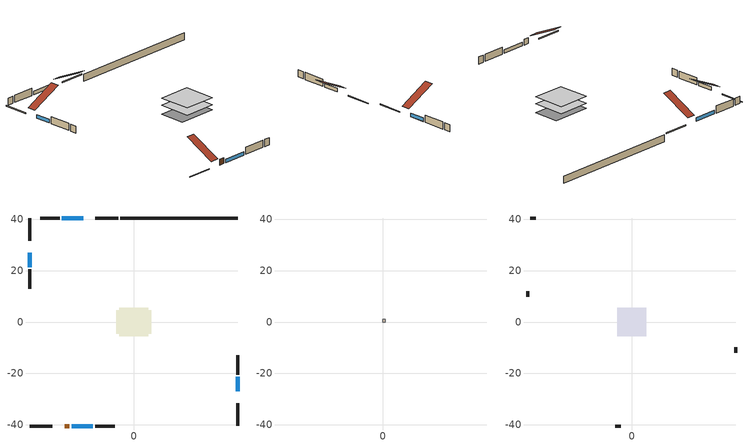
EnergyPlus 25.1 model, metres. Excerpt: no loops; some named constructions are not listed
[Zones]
conditioned space
 floor foundation (Slab1 construction): -6.86,-4.57 -6.86,4.57 6.86,4.57 6.86,-4.57 z-2.13
 floor adiabatic (AdiabaticFloorConstruction): -5.6,-5.6 -5.6,5.6 5.6,5.6 5.6,-5.6 z0.3
 wall outside (RimJoist1 construction): -6.12,40.53 -14.93,40.53 / 40.53,-40.53 40.53,-31.72 / -40.53,-40.53 -31.72,-40.53 / -40.53,40.53 -40.53,31.72 z0.3:0.61
 wall outside (Wall1 construction): -28.91,40.53 -36.53,40.53 / 40.53,-20.49 40.53,-12.87 / -14.99,-40.53 -7.37,-40.53 / -40.53,20.49 -40.53,12.87 z0.3:2.74
 wall outside (AdiabaticWallConstruction 1): -26.9,-40.53 -25.07,-40.53 z0.3:2.34
 wall outside (AdiabaticWallConstruction): -19.75,40.53 -27.98,40.53 / 40.53,-26.9 40.53,-21.41 / -24.14,-40.53 -15.91,-40.53 / -40.53,26.9 -40.53,21.41 z0.3:1.52
 wall foundation (FoundationWall1 construction): 40.53,40.53 -5.19,40.53 z-2.13:0.3
 window (WindowConstruction): -19.75,40.53 -27.98,40.53 z0.3:1.52
 window (WindowConstruction 1): 40.53,-26.9 40.53,-21.41 z0.3:1.52
 window (WindowConstruction 2): -24.14,-40.53 -15.91,-40.53 z0.3:1.52
 window (WindowConstruction 3): -40.53,26.9 -40.53,21.41 z0.3:1.52
 door (Door): -26.9,-40.53 -25.07,-40.53 z0.3:2.34
 ceiling adiabatic (AdiabaticFloorConstruction): 5.6,-5.6 5.6,5.6 -5.6,5.6 -5.6,-5.6 z0.3
central ac and furnace airloop ret air zone
 floor adiabatic (AdiabaticConst): 0,0 0,1 1,1 1,0 z0
 wall adiabatic (AdiabaticConst): 0,1 0,0 1,0 1,1 0,1 z0:1
 ceiling adiabatic (AdiabaticConst): 1,0 1,1 0,1 0,0 z1
attic - unvented
 floor to conditioned space (Floor1 construction Reversed): -5.6,-5.6 -5.6,5.6 5.6,5.6 5.6,-5.6 z2.74
 wall outside (Wall2 construction): -37.46,40.53 -39.6,40.53 / 40.53,-11.94 40.53,-9.79 / -6.44,-40.53 -4.29,-40.53 / -40.53,11.94 -40.53,9.79 z0.3:2.74
 roof outside (Roof1 construction): -18.82,40.53,2.74 -18.82,29.94,8.04 -15.86,29.94,8.04 -15.86,40.53,2.74; 40.53,-27.83,2.74 29.94,-27.83,8.04 29.94,-30.79,8.04 40.53,-30.79,2.74; -27.83,-40.53,2.74 -27.83,-29.94,8.04 -30.79,-29.94,8.04 -30.79,-40.53,2.74; -40.53,27.83,2.74 -29.94,27.83,8.04 -29.94,30.79,8.04 -40.53,30.79,2.74
[Construction]
Floor1 construction: ceiling loosefill ins, ceiling stud and cavity, gypsum board
[Material] Roughness=Rough; Thermal absorptance=0.9
Name | Conductivity | Density | Solar absorptance | Specific heat | Thickness | Visible absorptance
ceiling loosefill ins | 0.0480833 | 16.02 | 0.7 | 1046.75 | 0.254 | 0.7
ceiling stud and cavity | 0.108384 | 65.682 | 0.7 | 1177.47 | 0.1397 | 0.7
gypsum board | 0.160291 | 801 | 0.6 | 837.4 | 0.0127 | 0.6
[Schedule:Day:Interval]
clothes dryer schedule allday1: 01:00, 0.123457, 02:00, 0.0740741, 03:00, 0.0493827, 04:00, 0.0246914, 05:00, 0.0493827, 06:00, 0.0740741, 07:00, 0.197531, 08:00, 0.395062, 09:00, 0.592593, 10:00, 0.839506, 11:00, 0.962963, 12:00, 1, 13:00, 0.91358, 14:00, 0.82716, 15:00, 0.716049, 16:00, 0.753086, 17:00, 0.679012, 18:00, 0.666667, 20:00, 0.62963, 21:00, 0.641975, 22:00, 0.666667, 23:00, 0.54321, 24:00, 0.296296, No
clothes dryer schedule default day; cooking range schedule default day; exterior lighting schedule default day; general water use schedule default day; interior lighting schedule default day; misc plug loads schedule default day; misc tv schedule default day; occupants schedule default day; trans schedule winter=0.85 summer=0.7 default day: 24:00, 0, No
cooking range schedule allday1: 05:00, 0.0597015, 06:00, 0.11194, 07:00, 0.171642, 08:00, 0.291045, 11:00, 0.343284, 12:00, 0.402985, 13:00, 0.462687, 14:00, 0.343284, 15:00, 0.291045, 16:00, 0.402985, 17:00, 0.567164, 18:00, 1, 19:00, 0.850746, 20:00, 0.432836, 21:00, 0.291045, 22:00, 0.231343, 23:00, 0.171642, 24:00, 0.11194, No
exterior lighting schedule allday1: 01:00, 0.566667, 03:00, 0.524167, 05:00, 0.495833, 06:00, 0.5525, 07:00, 0.623333, 08:00, 0.580833, 09:00, 0.439167, 10:00, 0.354167, 12:00, 0.34, 13:00, 0.354167, 14:00, 0.396667, 15:00, 0.425, 16:00, 0.495833, 17:00, 0.623333, 18:00, 0.793333, 19:00, 0.906667, 20:00, 0.963333, 21:00, 0.991667, 22:00, 0.920833, 23:00, 0.793333, 24:00, 0.665833, No
exterior lighting schedule allday2: 01:00, 0.528571, 03:00, 0.488929, 05:00, 0.4625, 06:00, 0.515357, 07:00, 0.581429, 08:00, 0.541786, 09:00, 0.409643, 10:00, 0.330357, 12:00, 0.317143, 13:00, 0.330357, 14:00, 0.37, 15:00, 0.396429, 16:00, 0.4625, 17:00, 0.581429, 18:00, 0.74, 19:00, 0.845714, 20:00, 0.898571, 21:00, 0.925, 22:00, 0.858929, 23:00, 0.74, 24:00, 0.621071, No
exterior lighting schedule allday3: 01:00, 0.485714, 03:00, 0.449286, 05:00, 0.425, 06:00, 0.473571, 07:00, 0.534286, 08:00, 0.497857, 09:00, 0.376429, 10:00, 0.303571, 12:00, 0.291429, 13:00, 0.303571, 14:00, 0.34, 15:00, 0.364286, 16:00, 0.425, 17:00, 0.534286, 18:00, 0.68, 19:00, 0.777143, 20:00, 0.825714, 21:00, 0.85, 22:00, 0.789286, 23:00, 0.68, 24:00, 0.570714, No
exterior lighting schedule allday4: 01:00, 0.442857, 03:00, 0.409643, 05:00, 0.3875, 06:00, 0.431786, 07:00, 0.487143, 08:00, 0.453929, 09:00, 0.343214, 10:00, 0.276786, 12:00, 0.265714, 13:00, 0.276786, 14:00, 0.31, 15:00, 0.332143, 16:00, 0.3875, 17:00, 0.487143, 18:00, 0.62, 19:00, 0.708571, 20:00, 0.752857, 21:00, 0.775, 22:00, 0.719643, 23:00, 0.62, 24:00, 0.520357, No
exterior lighting schedule allday5: 01:00, 0.4, 03:00, 0.37, 05:00, 0.35, 06:00, 0.39, 07:00, 0.44, 08:00, 0.41, 09:00, 0.31, 10:00, 0.25, 12:00, 0.24, 13:00, 0.25, 14:00, 0.28, 15:00, 0.3, 16:00, 0.35, 17:00, 0.44, 18:00, 0.56, 19:00, 0.64, 20:00, 0.68, 21:00, 0.7, 22:00, 0.65, 23:00, 0.56, 24:00, 0.47, No
exterior lighting schedule allday6: 01:00, 0.380952, 03:00, 0.352381, 05:00, 0.333333, 06:00, 0.371429, 07:00, 0.419048, 08:00, 0.390476, 09:00, 0.295238, 10:00, 0.238095, 12:00, 0.228571, 13:00, 0.238095, 14:00, 0.266667, 15:00, 0.285714, 16:00, 0.333333, 17:00, 0.419048, 18:00, 0.533333, 19:00, 0.609524, 20:00, 0.647619, 21:00, 0.666667, 22:00, 0.619048, 23:00, 0.533333, 24:00, 0.447619, No
exterior lighting schedule allday7: 01:00, 0.390476, 03:00, 0.36119, 05:00, 0.341667, 06:00, 0.380714, 07:00, 0.429524, 08:00, 0.400238, 09:00, 0.302619, 10:00, 0.244048, 12:00, 0.234286, 13:00, 0.244048, 14:00, 0.273333, 15:00, 0.292857, 16:00, 0.341667, 17:00, 0.429524, 18:00, 0.546667, 19:00, 0.624762, 20:00, 0.66381, 21:00, 0.683333, 22:00, 0.634524, 23:00, 0.546667, 24:00, 0.45881, No
exterior lighting schedule allday8: 01:00, 0.419048, 03:00, 0.387619, 05:00, 0.366667, 06:00, 0.408571, 07:00, 0.460952, 08:00, 0.429524, 09:00, 0.324762, 10:00, 0.261905, 12:00, 0.251429, 13:00, 0.261905, 14:00, 0.293333, 15:00, 0.314286, 16:00, 0.366667, 17:00, 0.460952, 18:00, 0.586667, 19:00, 0.670476, 20:00, 0.712381, 21:00, 0.733333, 22:00, 0.680952, 23:00, 0.586667, 24:00, 0.492381, No
exterior lighting schedule allday9: 01:00, 0.466667, 03:00, 0.431667, 05:00, 0.408333, 06:00, 0.455, 07:00, 0.513333, 08:00, 0.478333, 09:00, 0.361667, 10:00, 0.291667, 12:00, 0.28, 13:00, 0.291667, 14:00, 0.326667, 15:00, 0.35, 16:00, 0.408333, 17:00, 0.513333, 18:00, 0.653333, 19:00, 0.746667, 20:00, 0.793333, 21:00, 0.816667, 22:00, 0.758333, 23:00, 0.653333, 24:00, 0.548333, No
exterior lighting schedule allday10: 01:00, 0.509524, 03:00, 0.47131, 05:00, 0.445833, 06:00, 0.496786, 07:00, 0.560476, 08:00, 0.522262, 09:00, 0.394881, 10:00, 0.318452, 12:00, 0.305714, 13:00, 0.318452, 14:00, 0.356667, 15:00, 0.382143, 16:00, 0.445833, 17:00, 0.560476, 18:00, 0.713333, 19:00, 0.815238, 20:00, 0.86619, 21:00, 0.891667, 22:00, 0.827976, 23:00, 0.713333, 24:00, 0.59869, No
exterior lighting schedule allday11: 01:00, 0.552381, 03:00, 0.510952, 05:00, 0.483333, 06:00, 0.538571, 07:00, 0.607619, 08:00, 0.56619, 09:00, 0.428095, 10:00, 0.345238, 12:00, 0.331429, 13:00, 0.345238, 14:00, 0.386667, 15:00, 0.414286, 16:00, 0.483333, 17:00, 0.607619, 18:00, 0.773333, 19:00, 0.88381, 20:00, 0.939048, 21:00, 0.966667, 22:00, 0.897619, 23:00, 0.773333, 24:00, 0.649048, No
exterior lighting schedule allday12: 01:00, 0.571429, 03:00, 0.528571, 05:00, 0.5, 06:00, 0.557143, 07:00, 0.628571, 08:00, 0.585714, 09:00, 0.442857, 10:00, 0.357143, 12:00, 0.342857, 13:00, 0.357143, 14:00, 0.4, 15:00, 0.428571, 16:00, 0.5, 17:00, 0.628571, 18:00, 0.8, 19:00, 0.914286, 20:00, 0.971429, 21:00, 1, 22:00, 0.928571, 23:00, 0.8, 24:00, 0.671429, No
general water use schedule allday1: 01:00, 0.315068, 03:00, 0.287671, 04:00, 0.342466, 05:00, 0.369863, 06:00, 0.520548, 07:00, 0.60274, 08:00, 0.534247, 10:00, 0.506849, 11:00, 0.465753, 14:00, 0.479452, 15:00, 0.534247, 16:00, 0.589041, 17:00, 0.69863, 18:00, 0.876712, 19:00, 0.890411, 20:00, 0.986301, 21:00, 1, 22:00, 0.863014, 23:00, 0.616438, 24:00, 0.465753, No
interior lighting schedule allday1: 01:00, 0.108182, 04:00, 0.0901515, 05:00, 0.0991667, 06:00, 0.162273, 07:00, 0.270455, 08:00, 0.342576, 10:00, 0.369621, 11:00, 0.351591, 12:00, 0.333561, 13:00, 0.324545, 14:00, 0.31553, 15:00, 0.333561, 16:00, 0.369621, 17:00, 0.450758, 18:00, 0.585985, 19:00, 0.775303, 20:00, 0.955606, 21:00, 0.991667, 22:00, 0.712197, 23:00, 0.360606, 24:00, 0.162273, No
interior lighting schedule allday2: 01:00, 0.100909, 04:00, 0.0840909, 05:00, 0.0925, 06:00, 0.151364, 07:00, 0.252273, 08:00, 0.319545, 10:00, 0.344773, 11:00, 0.327955, 12:00, 0.311136, 13:00, 0.302727, 14:00, 0.294318, 15:00, 0.311136, 16:00, 0.344773, 17:00, 0.420455, 18:00, 0.546591, 19:00, 0.723182, 20:00, 0.891364, 21:00, 0.925, 22:00, 0.664318, 23:00, 0.336364, 24:00, 0.151364, No
interior lighting schedule allday3: 01:00, 0.0927273, 04:00, 0.0772727, 05:00, 0.085, 06:00, 0.139091, 07:00, 0.231818, 08:00, 0.293636, 10:00, 0.316818, 11:00, 0.301364, 12:00, 0.285909, 13:00, 0.278182, 14:00, 0.270455, 15:00, 0.285909, 16:00, 0.316818, 17:00, 0.386364, 18:00, 0.502273, 19:00, 0.664545, 20:00, 0.819091, 21:00, 0.85, 22:00, 0.610455, 23:00, 0.309091, 24:00, 0.139091, No
interior lighting schedule allday4: 01:00, 0.0845455, 04:00, 0.0704545, 05:00, 0.0775, 06:00, 0.126818, 07:00, 0.211364, 08:00, 0.267727, 10:00, 0.288864, 11:00, 0.274773, 12:00, 0.260682, 13:00, 0.253636, 14:00, 0.246591, 15:00, 0.260682, 16:00, 0.288864, 17:00, 0.352273, 18:00, 0.457955, 19:00, 0.605909, 20:00, 0.746818, 21:00, 0.775, 22:00, 0.556591, 23:00, 0.281818, 24:00, 0.126818, No
interior lighting schedule allday5: 01:00, 0.0763636, 04:00, 0.0636364, 05:00, 0.07, 06:00, 0.114545, 07:00, 0.190909, 08:00, 0.241818, 10:00, 0.260909, 11:00, 0.248182, 12:00, 0.235455, 13:00, 0.229091, 14:00, 0.222727, 15:00, 0.235455, 16:00, 0.260909, 17:00, 0.318182, 18:00, 0.413636, 19:00, 0.547273, 20:00, 0.674545, 21:00, 0.7, 22:00, 0.502727, 23:00, 0.254545, 24:00, 0.114545, No
interior lighting schedule allday6: 01:00, 0.0727273, 04:00, 0.0606061, 05:00, 0.0666667, 06:00, 0.109091, 07:00, 0.181818, 08:00, 0.230303, 10:00, 0.248485, 11:00, 0.236364, 12:00, 0.224242, 13:00, 0.218182, 14:00, 0.212121, 15:00, 0.224242, 16:00, 0.248485, 17:00, 0.30303, 18:00, 0.393939, 19:00, 0.521212, 20:00, 0.642424, 21:00, 0.666667, 22:00, 0.478788, 23:00, 0.242424, 24:00, 0.109091, No
interior lighting schedule allday7: 01:00, 0.0745455, 04:00, 0.0621212, 05:00, 0.0683333, 06:00, 0.111818, 07:00, 0.186364, 08:00, 0.236061, 10:00, 0.254697, 11:00, 0.242273, 12:00, 0.229848, 13:00, 0.223636, 14:00, 0.217424, 15:00, 0.229848, 16:00, 0.254697, 17:00, 0.310606, 18:00, 0.403788, 19:00, 0.534242, 20:00, 0.658485, 21:00, 0.683333, 22:00, 0.490758, 23:00, 0.248485, 24:00, 0.111818, No
interior lighting schedule allday8: 01:00, 0.08, 04:00, 0.0666667, 05:00, 0.0733333, 06:00, 0.12, 07:00, 0.2, 08:00, 0.253333, 10:00, 0.273333, 11:00, 0.26, 12:00, 0.246667, 13:00, 0.24, 14:00, 0.233333, 15:00, 0.246667, 16:00, 0.273333, 17:00, 0.333333, 18:00, 0.433333, 19:00, 0.573333, 20:00, 0.706667, 21:00, 0.733333, 22:00, 0.526667, 23:00, 0.266667, 24:00, 0.12, No
interior lighting schedule allday9: 01:00, 0.0890909, 04:00, 0.0742424, 05:00, 0.0816667, 06:00, 0.133636, 07:00, 0.222727, 08:00, 0.282121, 10:00, 0.304394, 11:00, 0.289545, 12:00, 0.274697, 13:00, 0.267273, 14:00, 0.259848, 15:00, 0.274697, 16:00, 0.304394, 17:00, 0.371212, 18:00, 0.482576, 19:00, 0.638485, 20:00, 0.78697, 21:00, 0.816667, 22:00, 0.586515, 23:00, 0.29697, 24:00, 0.133636, No
interior lighting schedule allday10: 01:00, 0.0972727, 04:00, 0.0810606, 05:00, 0.0891667, 06:00, 0.145909, 07:00, 0.243182, 08:00, 0.30803, 10:00, 0.332348, 11:00, 0.316136, 12:00, 0.299924, 13:00, 0.291818, 14:00, 0.283712, 15:00, 0.299924, 16:00, 0.332348, 17:00, 0.405303, 18:00, 0.526894, 19:00, 0.697121, 20:00, 0.859242, 21:00, 0.891667, 22:00, 0.640379, 23:00, 0.324242, 24:00, 0.145909, No
interior lighting schedule allday11: 01:00, 0.105455, 04:00, 0.0878788, 05:00, 0.0966667, 06:00, 0.158182, 07:00, 0.263636, 08:00, 0.333939, 10:00, 0.360303, 11:00, 0.342727, 12:00, 0.325152, 13:00, 0.316364, 14:00, 0.307576, 15:00, 0.325152, 16:00, 0.360303, 17:00, 0.439394, 18:00, 0.571212, 19:00, 0.755758, 20:00, 0.931515, 21:00, 0.966667, 22:00, 0.694242, 23:00, 0.351515, 24:00, 0.158182, No
interior lighting schedule allday12: 01:00, 0.109091, 04:00, 0.0909091, 05:00, 0.1, 06:00, 0.163636, 07:00, 0.272727, 08:00, 0.345455, 10:00, 0.372727, 11:00, 0.354545, 12:00, 0.336364, 13:00, 0.327273, 14:00, 0.318182, 15:00, 0.336364, 16:00, 0.372727, 17:00, 0.454545, 18:00, 0.590909, 19:00, 0.781818, 20:00, 0.963636, 21:00, 1, 22:00, 0.718182, 23:00, 0.363636, 24:00, 0.163636, No
misc plug loads schedule allday1: 06:00, 0.705882, 07:00, 0.745098, 08:00, 0.803922, 15:00, 0.823529, 16:00, 0.862745, 17:00, 0.921569, 18:00, 0.980392, 19:00, 1, 20:00, 0.980392, 21:00, 0.941176, 22:00, 0.862745, 23:00, 0.784314, 24:00, 0.72549, No
misc tv schedule allday1: 01:00, 0.106061, 02:00, 0.0530303, 03:00, 0.030303, 04:00, 0.0227273, 05:00, 0.030303, 06:00, 0.0454545, 07:00, 0.0757576, 08:00, 0.113636, 09:00, 0.151515, 10:00, 0.189394, 11:00, 0.212121, 12:00, 0.234848, 13:00, 0.25, 14:00, 0.287879, 15:00, 0.318182, 16:00, 0.348485, 17:00, 0.409091, 18:00, 0.469697, 19:00, 0.606061, 20:00, 0.833333, 21:00, 1, 22:00, 0.94697, 23:00, 0.583333, 24:00, 0.257576, No
occupants schedule allday1: 05:00, 0.426829, 06:00, 0.719512, 07:00, 1, 08:00, 0.670732, 09:00, 0.329268, 14:00, 0.170732, 15:00, 0.231707, 16:00, 0.329268, 17:00, 0.5, 18:00, 0.670732, 19:00, 0.829268, 21:00, 1, 22:00, 0.853659, 23:00, 0.646341, 24:00, 0.426829, No
trans schedule winter=0.85 summer=0.7 allday1; trans schedule winter=0.85 summer=0.7 allday305: 24:00, 0.85, No
trans schedule winter=0.85 summer=0.7 allday121: 24:00, 0.7, No
[Schedule:Week:Daily]
general water use schedule Week Rule - Jan1-Dec31: general water use schedule allday1, general water use schedule allday1, general water use schedule allday1, general water use schedule allday1, general water use schedule allday1, general water use schedule allday1, general water use schedule allday1, general water use schedule default day, general water use schedule default day, general water use schedule default day, general water use schedule default day, general water use schedule default day
interior lighting schedule Week Rule - Dec2-Dec31: interior lighting schedule allday12, interior lighting schedule allday12, interior lighting schedule allday12, interior lighting schedule allday12, interior lighting schedule allday12, interior lighting schedule allday12, interior lighting schedule allday12, interior lighting schedule default day, interior lighting schedule default day, interior lighting schedule default day, interior lighting schedule default day, interior lighting schedule default day
interior lighting schedule Week Rule - Nov25-Dec1: interior lighting schedule allday11, interior lighting schedule allday11, interior lighting schedule allday11, interior lighting schedule allday11, interior lighting schedule allday11, interior lighting schedule allday11, interior lighting schedule allday12, interior lighting schedule default day, interior lighting schedule default day, interior lighting schedule default day, interior lighting schedule default day, interior lighting schedule default day
occupants schedule Week Rule - Jan1-Dec31: occupants schedule allday1, occupants schedule allday1, occupants schedule allday1, occupants schedule allday1, occupants schedule allday1, occupants schedule allday1, occupants schedule allday1, occupants schedule default day, occupants schedule default day, occupants schedule default day, occupants schedule default day, occupants schedule default day
trans schedule winter=0.85 summer=0.7 Week Rule - Apr29-May5: trans schedule winter=0.85 summer=0.7 allday1, trans schedule winter=0.85 summer=0.7 allday1, trans schedule winter=0.85 summer=0.7 allday121, trans schedule winter=0.85 summer=0.7 allday121, trans schedule winter=0.85 summer=0.7 allday121, trans schedule winter=0.85 summer=0.7 allday121, trans schedule winter=0.85 summer=0.7 allday121, trans schedule winter=0.85 summer=0.7 default day, trans schedule winter=0.85 summer=0.7 default day, trans schedule winter=0.85 summer=0.7 default day, trans schedule winter=0.85 summer=0.7 default day, trans schedule winter=0.85 summer=0.7 default day
trans schedule winter=0.85 summer=0.7 Week Rule - Jan1-Apr28: trans schedule winter=0.85 summer=0.7 allday1, trans schedule winter=0.85 summer=0.7 allday1, trans schedule winter=0.85 summer=0.7 allday1, trans schedule winter=0.85 summer=0.7 allday1, trans schedule winter=0.85 summer=0.7 allday1, trans schedule winter=0.85 summer=0.7 allday1, trans schedule winter=0.85 summer=0.7 allday1, trans schedule winter=0.85 summer=0.7 default day, trans schedule winter=0.85 summer=0.7 default day, trans schedule winter=0.85 summer=0.7 default day, trans schedule winter=0.85 summer=0.7 default day, trans schedule winter=0.85 summer=0.7 default day
trans schedule winter=0.85 summer=0.7 Week Rule - May6-Oct27: trans schedule winter=0.85 summer=0.7 allday121, trans schedule winter=0.85 summer=0.7 allday121, trans schedule winter=0.85 summer=0.7 allday121, trans schedule winter=0.85 summer=0.7 allday121, trans schedule winter=0.85 summer=0.7 allday121, trans schedule winter=0.85 summer=0.7 allday121, trans schedule winter=0.85 summer=0.7 allday121, trans schedule winter=0.85 summer=0.7 default day, trans schedule winter=0.85 summer=0.7 default day, trans schedule winter=0.85 summer=0.7 default day, trans schedule winter=0.85 summer=0.7 default day, trans schedule winter=0.85 summer=0.7 default day
trans schedule winter=0.85 summer=0.7 Week Rule - Nov4-Dec31: trans schedule winter=0.85 summer=0.7 allday305, trans schedule winter=0.85 summer=0.7 allday305, trans schedule winter=0.85 summer=0.7 allday305, trans schedule winter=0.85 summer=0.7 allday305, trans schedule winter=0.85 summer=0.7 allday305, trans schedule winter=0.85 summer=0.7 allday305, trans schedule winter=0.85 summer=0.7 allday305, trans schedule winter=0.85 summer=0.7 default day, trans schedule winter=0.85 summer=0.7 default day, trans schedule winter=0.85 summer=0.7 default day, trans schedule winter=0.85 summer=0.7 default day, trans schedule winter=0.85 summer=0.7 default day
trans schedule winter=0.85 summer=0.7 Week Rule - Oct28-Nov3: trans schedule winter=0.85 summer=0.7 allday121, trans schedule winter=0.85 summer=0.7 allday121, trans schedule winter=0.85 summer=0.7 allday121, trans schedule winter=0.85 summer=0.7 allday121, trans schedule winter=0.85 summer=0.7 allday305, trans schedule winter=0.85 summer=0.7 allday305, trans schedule winter=0.85 summer=0.7 allday305, trans schedule winter=0.85 summer=0.7 default day, trans schedule winter=0.85 summer=0.7 default day, trans schedule winter=0.85 summer=0.7 default day, trans schedule winter=0.85 summer=0.7 default day, trans schedule winter=0.85 summer=0.7 default day
